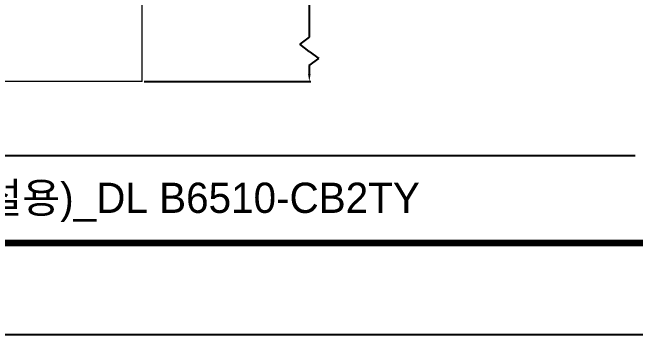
# Model space of a CAD drawing. Extents: x 9119 to 14551, y -233 to 2082.
# Drawn here: x 13311 to 13986, y -233 to 116 of the extents above; entities that cross this region are included whole.
import ezdxf

# ---------------------------------------------------------------- set-up
doc = ezdxf.new("R2010")
doc.units = 0
doc.header["$LTSCALE"] = 10
doc.header["$MEASUREMENT"] = 0
doc.layers.get('0').update_dxf_attribs({"linetype": 'CONTINUOUS'})
doc.layers.add('치수선', color=7, linetype='CONTINUOUS', lineweight=20)
doc.styles.add('Daelim Dimension', font='')
doc.styles.get('Daelim Dimension').set_extended_font_data('나눔고딕')

msp = doc.modelspace()

# ---------------------------------------------------------------- linework, layer by layer
at = {"color": 5, "ltscale": 0.5}
for p, q in [((13632.77, 258.54), (13632.77, 89.16)), ((13632.77, 89.16), (13622.56, 81.49)), ((13632.77, 73.82), (13622.56, 81.49)), ((13632.77, 73.82), (13642.99, 66.14)), ((13632.77, 58.47), (13642.99, 66.14)), ((13632.77, 58.47), (13632.77, 49.12)), ((13453.6, 41.15), (13634.5, 41.15))]:
    msp.add_line(p, q, dxfattribs=at)
at = {"color": 5}
msp.add_line((11442.14, -39.16), (13986.2, -39.16), dxfattribs=at)
at = {"ltscale": 0.5}
msp.add_lwpolyline([(11391.33, -233.13), (14550.85, -233.13), (14550.85, 2081.91), (11391.33, 2081.91)], close=True, dxfattribs=at)
at = {"color": 5, "linetype": 'ByBlock', "lineweight": 200, "const_width": 7.28}
msp.add_lwpolyline([(11442.14, -134), (14499.74, -134), (14499.74, 2028.16), (11442.14, 2028.16)], close=True, dxfattribs=at)
at = {"color": 5, "ltscale": 0.5}
msp.add_solid([(13631.44, 49.12), (13634.11, 49.12), (13632.77, 41.12)], dxfattribs=at)
at = {"layer": '치수선'}
for q in [(13451.57, 1283.36), (11971.72, 41.15)]:
    msp.add_line((13451.57, 41.15), q, dxfattribs=at)

# ---------------------------------------------------------------- texts
at = {"color": 2, "insert": (12009.36, -68.5), "char_height": 32.79216, "width": 2062.9716, "attachment_point": 1, "style": 'Daelim Dimension'}
msp.add_mtext('{\\fPretendard Variable SemiBold|b0|i0|c129|p2;대림바스(주)} 레인샤워_RAINSHOWER_수납형레인샤워수전(태영건설용)_DL B6510-CB2TY', dxfattribs=at)

doc.saveas('drawing.dxf')
